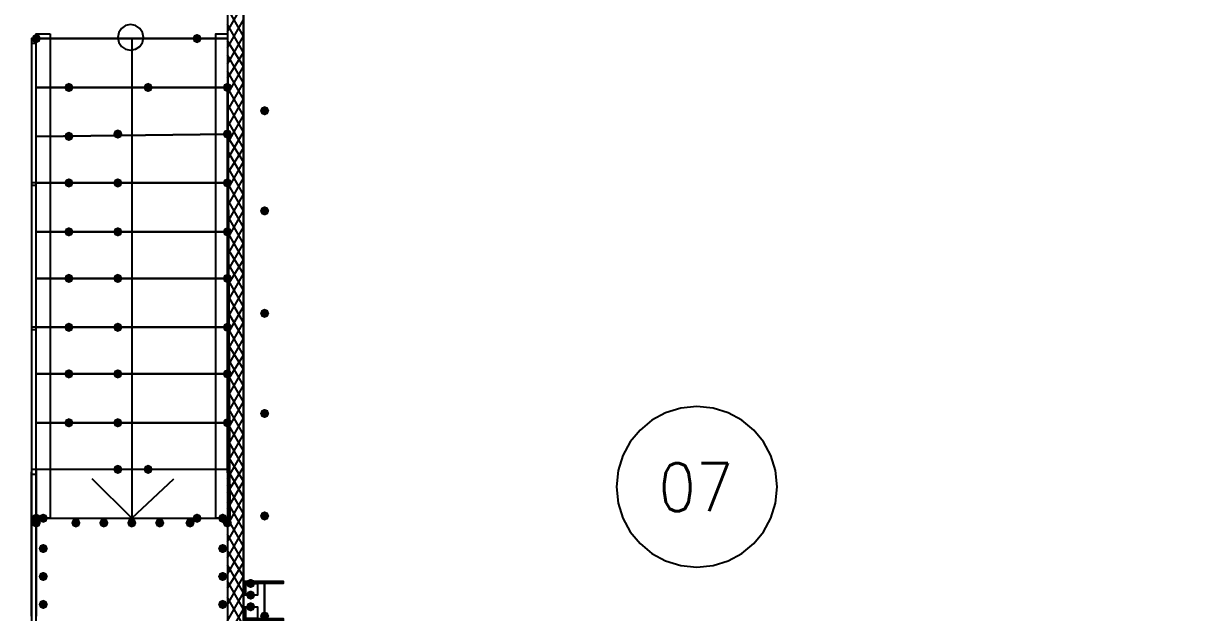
# Model space of a CAD drawing. Header units: millimetres. Extents: x 0 to 420, y 0 to 297.
# Drawn here: x 255.29 to 276.58, y 202.84 to 213.55 of the extents above; entities that cross this region are included whole.
import ezdxf

# ---------------------------------------------------------------- set-up
doc = ezdxf.new("R2010")
doc.units = ezdxf.units.MM
doc.layers.get('0').update_dxf_attribs({"linetype": 'CONTINUOUS'})
doc.styles.get("Standard").update_dxf_attribs({"font": 'STANDARD'})

msp = doc.modelspace()

# ---------------------------------------------------------------- hatches: boundary and pattern name
at = {"true_color": 0x0000fe}
for points in [[(255.608667, 213.275333), (255.583796, 213.215537), (255.524, 213.190667), (255.464204, 213.215537), (255.439333, 213.275333), (255.464204, 213.335129), (255.524, 213.36), (255.583796, 213.335129)], [(255.608667, 213.275333), (255.583796, 213.215537), (255.524, 213.190667), (255.464204, 213.215537), (255.439333, 213.275333), (255.464204, 213.335129), (255.524, 213.36), (255.583796, 213.335129)], [(258.529667, 213.275333), (258.504796, 213.215537), (258.445, 213.190667), (258.385204, 213.215537), (258.360333, 213.275333), (258.385204, 213.335129), (258.445, 213.36), (258.504796, 213.335129)], [(256.201333, 212.386333), (256.176462, 212.326537), (256.116667, 212.301667), (256.056871, 212.326537), (256.032, 212.386333), (256.056871, 212.446129), (256.116667, 212.471), (256.176462, 212.446129)], [(257.640667, 212.386333), (257.615796, 212.326537), (257.556, 212.301667), (257.496204, 212.326537), (257.471333, 212.386333), (257.496204, 212.446129), (257.556, 212.471), (257.615796, 212.446129)], [(259.08, 212.386333), (259.055129, 212.326537), (258.995333, 212.301667), (258.935538, 212.326537), (258.910667, 212.386333), (258.935537, 212.446129), (258.995333, 212.471), (259.055129, 212.446129)], [(256.201333, 211.497333), (256.176462, 211.437537), (256.116667, 211.412667), (256.056871, 211.437537), (256.032, 211.497333), (256.056871, 211.557129), (256.116667, 211.582), (256.176462, 211.557129)], [(257.090333, 211.539667), (257.065462, 211.479871), (257.005667, 211.455), (256.945871, 211.479871), (256.921, 211.539667), (256.945871, 211.599462), (257.005667, 211.624333), (257.065462, 211.599463)], [(259.08, 211.539667), (259.055129, 211.479871), (258.995333, 211.455), (258.935538, 211.479871), (258.910667, 211.539667), (258.935537, 211.599462), (258.995333, 211.624333), (259.055129, 211.599463)], [(256.201333, 210.650667), (256.176462, 210.590871), (256.116667, 210.566), (256.056871, 210.590871), (256.032, 210.650667), (256.056871, 210.710462), (256.116667, 210.735333), (256.176462, 210.710463)], [(257.090333, 210.650667), (257.065462, 210.590871), (257.005667, 210.566), (256.945871, 210.590871), (256.921, 210.650667), (256.945871, 210.710462), (257.005667, 210.735333), (257.065462, 210.710463)], [(259.08, 210.650667), (259.055129, 210.590871), (258.995333, 210.566), (258.935538, 210.590871), (258.910667, 210.650667), (258.935537, 210.710462), (258.995333, 210.735333), (259.055129, 210.710463)], [(259.08, 210.650667), (259.055129, 210.590871), (258.995333, 210.566), (258.935538, 210.590871), (258.910667, 210.650667), (258.935537, 210.710462), (258.995333, 210.735333), (259.055129, 210.710463)], [(256.201333, 209.761667), (256.176462, 209.701871), (256.116667, 209.677), (256.056871, 209.701871), (256.032, 209.761667), (256.056871, 209.821462), (256.116667, 209.846333), (256.176462, 209.821463)], [(257.090333, 209.761667), (257.065462, 209.701871), (257.005667, 209.677), (256.945871, 209.701871), (256.921, 209.761667), (256.945871, 209.821462), (257.005667, 209.846333), (257.065462, 209.821463)], [(259.08, 209.761667), (259.055129, 209.701871), (258.995333, 209.677), (258.935538, 209.701871), (258.910667, 209.761667), (258.935537, 209.821462), (258.995333, 209.846333), (259.055129, 209.821463)], [(259.08, 209.761667), (259.055129, 209.701871), (258.995333, 209.677), (258.935538, 209.701871), (258.910667, 209.761667), (258.935537, 209.821462), (258.995333, 209.846333), (259.055129, 209.821463)], [(256.201333, 208.915), (256.176462, 208.855204), (256.116667, 208.830333), (256.056871, 208.855204), (256.032, 208.915), (256.056871, 208.974796), (256.116667, 208.999667), (256.176462, 208.974796)], [(257.090333, 208.915), (257.065462, 208.855204), (257.005667, 208.830333), (256.945871, 208.855204), (256.921, 208.915), (256.945871, 208.974796), (257.005667, 208.999667), (257.065462, 208.974796)], [(259.08, 208.915), (259.055129, 208.855204), (258.995333, 208.830333), (258.935538, 208.855204), (258.910667, 208.915), (258.935537, 208.974796), (258.995333, 208.999667), (259.055129, 208.974796)], [(256.201333, 208.026), (256.176462, 207.966204), (256.116667, 207.941333), (256.056871, 207.966204), (256.032, 208.026), (256.056871, 208.085796), (256.116667, 208.110667), (256.176462, 208.085796)], [(257.090333, 208.026), (257.065462, 207.966204), (257.005667, 207.941333), (256.945871, 207.966204), (256.921, 208.026), (256.945871, 208.085796), (257.005667, 208.110667), (257.065462, 208.085796)], [(259.08, 208.026), (259.055129, 207.966204), (258.995333, 207.941333), (258.935538, 207.966204), (258.910667, 208.026), (258.935537, 208.085796), (258.995333, 208.110667), (259.055129, 208.085796)], [(256.201333, 207.179333), (256.176462, 207.119537), (256.116667, 207.094667), (256.056871, 207.119537), (256.032, 207.179333), (256.056871, 207.239129), (256.116667, 207.264), (256.176462, 207.239129)], [(257.090333, 207.179333), (257.065462, 207.119537), (257.005667, 207.094667), (256.945871, 207.119537), (256.921, 207.179333), (256.945871, 207.239129), (257.005667, 207.264), (257.065462, 207.239129)], [(259.08, 207.179333), (259.055129, 207.119537), (258.995333, 207.094667), (258.935538, 207.119537), (258.910667, 207.179333), (258.935537, 207.239129), (258.995333, 207.264), (259.055129, 207.239129)], [(256.201333, 206.290333), (256.176462, 206.230537), (256.116667, 206.205667), (256.056871, 206.230537), (256.032, 206.290333), (256.056871, 206.350129), (256.116667, 206.375), (256.176462, 206.350129)], [(257.090333, 206.290333), (257.065462, 206.230537), (257.005667, 206.205667), (256.945871, 206.230537), (256.921, 206.290333), (256.945871, 206.350129), (257.005667, 206.375), (257.065462, 206.350129)], [(259.08, 206.290333), (259.055129, 206.230537), (258.995333, 206.205667), (258.935538, 206.230537), (258.910667, 206.290333), (258.935537, 206.350129), (258.995333, 206.375), (259.055129, 206.350129)], [(257.090333, 205.443667), (257.065462, 205.383871), (257.005667, 205.359), (256.945871, 205.383871), (256.921, 205.443667), (256.945871, 205.503462), (257.005667, 205.528333), (257.065462, 205.503463)], [(257.640667, 205.443667), (257.615796, 205.383871), (257.556, 205.359), (257.496204, 205.383871), (257.471333, 205.443667), (257.496204, 205.503462), (257.556, 205.528333), (257.615796, 205.503463)], [(255.608667, 204.554667), (255.583796, 204.494871), (255.524, 204.47), (255.464204, 204.494871), (255.439333, 204.554667), (255.464204, 204.614462), (255.524, 204.639333), (255.583796, 204.614463)], [(258.529667, 204.554667), (258.504796, 204.494871), (258.445, 204.47), (258.385204, 204.494871), (258.360333, 204.554667), (258.385204, 204.614462), (258.445, 204.639333), (258.504796, 204.614463)]]:
    msp.add_hatch(color=0, dxfattribs=at).paths.add_polyline_path(points, flags=0)
at = {"true_color": 0x000007}
for points in [[(259.757333, 211.963), (259.732463, 211.903204), (259.672667, 211.878333), (259.612871, 211.903204), (259.588, 211.963), (259.612871, 212.022796), (259.672667, 212.047667), (259.732462, 212.022796)], [(259.757333, 210.142667), (259.732463, 210.082871), (259.672667, 210.058), (259.612871, 210.082871), (259.588, 210.142667), (259.612871, 210.202462), (259.672667, 210.227333), (259.732462, 210.202463)], [(259.757333, 208.28), (259.732463, 208.220204), (259.672667, 208.195333), (259.612871, 208.220204), (259.588, 208.28), (259.612871, 208.339796), (259.672667, 208.364667), (259.732462, 208.339796)], [(259.757333, 206.459667), (259.732463, 206.399871), (259.672667, 206.375), (259.612871, 206.399871), (259.588, 206.459667), (259.612871, 206.519462), (259.672667, 206.544333), (259.732462, 206.519463)], [(255.735667, 204.554667), (255.710796, 204.494871), (255.651, 204.47), (255.591204, 204.494871), (255.566333, 204.554667), (255.591204, 204.614462), (255.651, 204.639333), (255.710796, 204.614463)], [(258.995333, 204.554667), (258.970462, 204.494871), (258.910667, 204.47), (258.850871, 204.494871), (258.826, 204.554667), (258.850871, 204.614462), (258.910667, 204.639333), (258.970462, 204.614463)], [(259.757333, 204.597), (259.732463, 204.537204), (259.672667, 204.512333), (259.612871, 204.537204), (259.588, 204.597), (259.612871, 204.656796), (259.672667, 204.681667), (259.732462, 204.656796)], [(255.608667, 204.47), (255.583796, 204.410204), (255.524, 204.385333), (255.464204, 204.410204), (255.439333, 204.47), (255.464204, 204.529796), (255.524, 204.554667), (255.583796, 204.529796)], [(256.328333, 204.47), (256.303463, 204.410204), (256.243667, 204.385333), (256.183871, 204.410204), (256.159, 204.47), (256.183871, 204.529796), (256.243667, 204.554667), (256.303462, 204.529796)], [(256.836333, 204.47), (256.811462, 204.410204), (256.751667, 204.385333), (256.691871, 204.410204), (256.667, 204.47), (256.691871, 204.529796), (256.751667, 204.554667), (256.811462, 204.529796)], [(257.344333, 204.47), (257.319462, 204.410204), (257.259667, 204.385333), (257.199871, 204.410204), (257.175, 204.47), (257.199871, 204.529796), (257.259667, 204.554667), (257.319462, 204.529796)], [(257.852333, 204.47), (257.827463, 204.410204), (257.767667, 204.385333), (257.707871, 204.410204), (257.683, 204.47), (257.707871, 204.529796), (257.767667, 204.554667), (257.827462, 204.529796)], [(258.402667, 204.47), (258.377796, 204.410204), (258.318, 204.385333), (258.258204, 204.410204), (258.233333, 204.47), (258.258204, 204.529796), (258.318, 204.554667), (258.377796, 204.529796)], [(259.08, 204.47), (259.055129, 204.410204), (258.995333, 204.385333), (258.935538, 204.410204), (258.910667, 204.47), (258.935537, 204.529796), (258.995333, 204.554667), (259.055129, 204.529796)], [(255.735667, 204.004333), (255.710796, 203.944537), (255.651, 203.919667), (255.591204, 203.944537), (255.566333, 204.004333), (255.591204, 204.064129), (255.651, 204.089), (255.710796, 204.064129)], [(258.995333, 204.004333), (258.970462, 203.944537), (258.910667, 203.919667), (258.850871, 203.944537), (258.826, 204.004333), (258.850871, 204.064129), (258.910667, 204.089), (258.970462, 204.064129)], [(255.735667, 203.496333), (255.710796, 203.436537), (255.651, 203.411667), (255.591204, 203.436537), (255.566333, 203.496333), (255.591204, 203.556129), (255.651, 203.581), (255.710796, 203.556129)], [(258.995333, 203.496333), (258.970462, 203.436537), (258.910667, 203.411667), (258.850871, 203.436537), (258.826, 203.496333), (258.850871, 203.556129), (258.910667, 203.581), (258.970462, 203.556129)], [(259.503333, 203.369333), (259.478462, 203.309537), (259.418667, 203.284667), (259.358871, 203.309537), (259.334, 203.369333), (259.358871, 203.429129), (259.418667, 203.454), (259.478462, 203.429129)], [(259.503333, 203.157667), (259.478462, 203.097871), (259.418667, 203.073), (259.358871, 203.097871), (259.334, 203.157667), (259.358871, 203.217462), (259.418667, 203.242333), (259.478462, 203.217463)], [(255.735667, 202.988333), (255.710796, 202.928537), (255.651, 202.903667), (255.591204, 202.928537), (255.566333, 202.988333), (255.591204, 203.048129), (255.651, 203.073), (255.710796, 203.048129)], [(258.995333, 202.988333), (258.970462, 202.928537), (258.910667, 202.903667), (258.850871, 202.928537), (258.826, 202.988333), (258.850871, 203.048129), (258.910667, 203.073), (258.970462, 203.048129)], [(259.503333, 202.946), (259.478462, 202.886204), (259.418667, 202.861333), (259.358871, 202.886204), (259.334, 202.946), (259.358871, 203.005796), (259.418667, 203.030667), (259.478462, 203.005796)], [(259.757333, 202.776667), (259.732463, 202.716871), (259.672667, 202.692), (259.612871, 202.716871), (259.588, 202.776667), (259.612871, 202.836462), (259.672667, 202.861333), (259.732462, 202.836463)]]:
    msp.add_hatch(color=0, dxfattribs=at).paths.add_polyline_path(points, flags=0)

# ---------------------------------------------------------------- linework, layer by layer
at = {"color": 0, "true_color": 0x000007}
for points in [[(393.361333, 220.810667), (259.291667, 220.810667), (259.291667, 189.780333), (242.612333, 189.780333), (242.612333, 220.810667), (108.585, 220.810667), (108.585, 104.14), (242.654667, 104.14), (242.654667, 135.128), (259.291667, 135.128), (259.291667, 104.14), (393.361333, 104.14)], [(242.612333, 220.429667), (242.612333, 189.780333), (259.291667, 189.780333), (259.291667, 220.429667), (393.022667, 220.429667), (393.022667, 104.478667), (259.291667, 104.478667), (259.291667, 135.128), (242.654667, 135.128), (242.654667, 104.478667), (108.923667, 104.478667), (108.923667, 220.429667)], [(246.422333, 205.401333), (246.422333, 213.233), (246.507, 213.233), (246.507, 205.401333), (246.507, 213.233), (246.422333, 213.233), (246.422333, 205.401333), (246.422333, 202.776667), (246.422333, 189.780333), (255.524, 189.780333), (255.524, 202.776667), (255.524, 205.401333), (255.524, 213.233), (255.439333, 213.233), (255.439333, 205.401333), (255.439333, 202.776667), (255.439333, 189.907333), (246.507, 189.907333), (246.507, 202.776667), (246.507, 205.401333), (246.507, 213.233), (246.422333, 213.233)], [(255.439333, 213.233), (255.439333, 213.190667), (255.481667, 213.190667), (255.524, 213.190667), (255.524, 213.233), (255.481667, 213.275333), (255.439333, 213.275333)], [(255.778, 213.36), (255.778, 213.275333), (255.778, 204.554667), (255.524, 204.554667), (255.524, 213.275333), (255.524, 213.36)], [(258.995333, 212.386333), (255.524, 212.386333), (255.524, 213.275333), (258.995333, 213.275333)], [(258.995333, 213.36), (258.995333, 213.275333), (259.037667, 204.554667), (258.783667, 204.554667), (258.783667, 213.275333), (258.783667, 213.36)], [(258.995333, 211.539667), (255.524, 211.497333), (255.524, 212.386333), (258.995333, 212.386333)], [(258.995333, 210.650667), (255.524, 210.650667), (255.524, 211.497333), (258.995333, 211.539667)], [(255.524, 210.650667), (255.439333, 210.650667), (255.439333, 210.608333), (255.524, 210.608333)], [(258.995333, 209.761667), (255.524, 209.761667), (255.524, 210.650667), (258.995333, 210.650667)], [(258.995333, 208.915), (255.524, 208.915), (255.524, 209.761667), (258.995333, 209.761667)], [(258.995333, 208.026), (255.524, 208.026), (255.524, 208.915), (258.995333, 208.915)], [(255.524, 208.026), (255.439333, 208.026), (255.439333, 207.983667), (255.524, 207.983667)], [(258.995333, 207.179333), (255.524, 207.179333), (255.524, 208.026), (258.995333, 208.026)], [(258.995333, 206.290333), (255.524, 206.290333), (255.524, 207.179333), (258.995333, 207.179333)], [(255.524, 205.443667), (255.524, 204.554667), (259.037667, 204.554667), (258.995333, 205.443667), (255.524, 205.443667), (255.524, 206.290333), (258.995333, 206.290333), (258.995333, 205.443667)], [(255.524, 205.443667), (255.439333, 205.443667), (255.439333, 205.359), (255.524, 205.359)], [(258.995333, 201.972333), (255.524, 201.972333), (255.524, 204.554667), (258.995333, 204.554667)], [(260.011333, 202.692), (259.291667, 202.692), (259.291667, 202.734333), (259.672667, 202.734333), (259.672667, 203.369333), (259.291667, 203.369333), (259.291667, 203.411667), (260.011333, 203.411667), (260.011333, 203.369333), (259.672667, 203.369333), (259.672667, 202.734333), (260.011333, 202.734333)], [(259.545667, 203.157667), (259.334, 203.157667), (259.334, 203.369333), (259.545667, 203.369333), (259.545667, 203.157667), (259.291667, 203.157667), (259.291667, 203.369333), (259.545667, 203.369333)], [(259.545667, 202.734333), (259.334, 202.734333), (259.334, 202.946), (259.545667, 202.946), (259.545667, 202.734333), (259.291667, 202.734333), (259.291667, 202.946), (259.545667, 202.946)]]:
    msp.add_lwpolyline(points, close=True, dxfattribs=at)
for points in [[(258.995333, 220.810667), (258.995333, 186.309)], [(259.291667, 186.309), (259.291667, 220.810667)], [(258.995333, 213.402333), (259.291667, 213.910333)], [(259.291667, 213.317667), (258.995333, 213.825667)], [(258.995333, 213.106), (259.291667, 213.614)], [(257.471333, 213.296542), (257.453014, 213.387179), (257.403108, 213.461182), (257.329095, 213.511063), (257.238458, 213.529333), (257.147821, 213.511008), (257.073818, 213.461092), (257.023937, 213.387077), (257.005667, 213.296458)], [(259.291667, 213.021333), (258.995333, 213.529333)], [(255.524, 205.401333), (255.524, 213.233), (255.439333, 213.233), (255.439333, 205.401333)], [(255.524, 205.401333), (255.524, 202.776667), (255.524, 205.401333), (255.524, 213.233), (255.439333, 213.233), (255.439333, 205.401333), (255.439333, 202.776667), (255.439333, 205.401333)], [(255.524, 205.401333), (255.524, 213.233), (255.439333, 213.233), (255.439333, 205.401333)], [(255.524, 205.401333), (255.524, 202.776667), (255.524, 205.401333), (255.524, 213.233), (255.439333, 213.233), (255.439333, 205.401333), (255.439333, 202.776667), (255.439333, 205.401333)], [(258.995333, 213.275333), (255.524, 213.275333)], [(257.259667, 213.275333), (257.259667, 212.386333), (257.259667, 205.443667), (257.259667, 204.554667), (256.54, 205.274333)], [(257.005667, 213.296458), (257.023986, 213.205821), (257.073892, 213.131818), (257.147905, 213.081937), (257.238542, 213.063667), (257.329179, 213.081992), (257.403182, 213.131908), (257.453063, 213.205923), (257.471333, 213.296542)], [(258.995333, 212.809667), (259.291667, 213.317667)], [(259.291667, 212.767333), (258.995333, 213.233)], [(258.995333, 212.555667), (259.291667, 213.021333)], [(259.291667, 212.471), (258.995333, 212.979)], [(258.995333, 212.259333), (259.291667, 212.767333)], [(259.291667, 212.174667), (258.995333, 212.682667)], [(258.995333, 211.963), (259.291667, 212.471)], [(259.291667, 211.878333), (258.995333, 212.386333)], [(258.995333, 211.539667), (258.995333, 212.386333)], [(258.995333, 211.666667), (259.291667, 212.174667)], [(259.291667, 211.582), (258.995333, 212.09)], [(258.995333, 211.370333), (259.291667, 211.878333)], [(259.291667, 211.285667), (258.995333, 211.793667)], [(258.995333, 211.074), (259.291667, 211.582)], [(258.995333, 210.650667), (258.995333, 211.539667)], [(259.291667, 211.031667), (258.995333, 211.497333)], [(258.995333, 210.82), (259.291667, 211.285667)], [(259.291667, 210.735333), (258.995333, 211.243333)], [(258.995333, 210.523667), (259.291667, 211.031667)], [(259.291667, 210.439), (258.995333, 210.947)], [(258.995333, 210.227333), (259.291667, 210.735333)], [(259.291667, 210.142667), (258.995333, 210.650667)], [(258.995333, 209.761667), (258.995333, 210.650667)], [(258.995333, 209.931), (259.291667, 210.439)], [(259.291667, 209.846333), (258.995333, 210.354333)], [(258.995333, 209.634667), (259.291667, 210.142667)], [(259.291667, 209.55), (258.995333, 210.058)], [(258.995333, 209.338333), (259.291667, 209.846333)], [(259.291667, 209.253667), (258.995333, 209.761667)], [(258.995333, 208.915), (258.995333, 209.761667)], [(258.995333, 209.042), (259.291667, 209.55)], [(259.291667, 208.999667), (258.995333, 209.465333)], [(258.995333, 208.788), (259.291667, 209.253667)], [(259.291667, 208.703333), (258.995333, 209.211333)], [(258.995333, 208.491667), (259.291667, 208.999667)], [(259.291667, 208.407), (258.995333, 208.915)], [(258.995333, 208.026), (258.995333, 208.915)], [(258.995333, 208.195333), (259.291667, 208.703333)], [(259.291667, 208.110667), (258.995333, 208.618667)], [(258.995333, 207.899), (259.291667, 208.407)], [(259.291667, 207.814333), (258.995333, 208.322333)], [(258.995333, 207.602667), (259.291667, 208.110667)], [(259.291667, 207.518), (258.995333, 208.026)], [(258.995333, 207.179333), (258.995333, 208.026)], [(258.995333, 207.306333), (259.291667, 207.814333)], [(259.291667, 207.264), (258.995333, 207.729667)], [(258.995333, 207.052333), (259.291667, 207.518)], [(259.291667, 206.967667), (258.995333, 207.475667)], [(258.995333, 206.756), (259.291667, 207.264)], [(259.291667, 206.671333), (258.995333, 207.179333)], [(258.995333, 206.290333), (258.995333, 207.179333)], [(258.995333, 206.459667), (259.291667, 206.967667)], [(259.291667, 206.375), (258.995333, 206.883)], [(258.995333, 206.163333), (259.291667, 206.671333)], [(259.291667, 206.078667), (258.995333, 206.586667)], [(268.986, 205.126167), (268.956328, 205.42051), (268.871228, 205.694662), (268.736572, 205.942749), (268.558232, 206.158899), (268.342083, 206.337238), (268.093996, 206.471894), (267.819844, 206.556995), (267.5255, 206.586667), (267.231156, 206.556995), (266.957004, 206.471894), (266.708917, 206.337238), (266.492768, 206.158899), (266.314428, 205.942749), (266.179772, 205.694662), (266.094672, 205.42051), (266.065, 205.126167)], [(258.995333, 205.867), (259.291667, 206.375)], [(259.291667, 205.782333), (258.995333, 206.290333)], [(258.995333, 205.443667), (258.995333, 206.290333)], [(258.995333, 205.570667), (259.291667, 206.078667)], [(259.291667, 205.486), (258.995333, 205.994)], [(258.995333, 205.274333), (259.291667, 205.782333)], [(259.291667, 205.232), (258.995333, 205.697667)], [(258.995333, 205.020333), (259.291667, 205.486)], [(255.524, 205.443667), (255.524, 204.554667)], [(257.259667, 204.554667), (258.021667, 205.274333)], [(259.291667, 204.935667), (258.995333, 205.443667)], [(258.995333, 204.724), (259.291667, 205.232)], [(259.291667, 204.639333), (258.995333, 205.147333)], [(266.065, 205.126167), (266.094672, 204.831823), (266.179772, 204.557671), (266.314428, 204.309584), (266.492768, 204.093434), (266.708917, 203.915095), (266.957004, 203.780439), (267.231156, 203.695339), (267.5255, 203.665667), (267.819844, 203.695339), (268.093996, 203.780439), (268.342083, 203.915095), (268.558232, 204.093434), (268.736572, 204.309584), (268.871228, 204.557671), (268.956328, 204.831823), (268.986, 205.126167)], [(258.995333, 204.427667), (259.291667, 204.935667)], [(259.291667, 204.343), (258.995333, 204.851)], [(258.995333, 204.131333), (259.291667, 204.639333)], [(259.291667, 204.046667), (258.995333, 204.554667)], [(258.995333, 203.835), (259.291667, 204.343)], [(259.291667, 203.750333), (258.995333, 204.258333)], [(258.995333, 203.538667), (259.291667, 204.046667)], [(259.291667, 203.496333), (258.995333, 203.962)], [(258.995333, 203.284667), (259.291667, 203.750333)], [(259.291667, 203.2), (258.995333, 203.708)], [(258.995333, 202.988333), (259.291667, 203.496333)], [(259.291667, 202.903667), (258.995333, 203.411667)], [(259.334, 203.369333), (259.334, 203.411667)], [(259.503333, 203.369333), (259.503333, 203.411667)], [(259.672667, 202.692), (259.672667, 203.411667)], [(259.842, 203.369333), (259.842, 203.411667)], [(260.011333, 203.369333), (260.011333, 203.411667)], [(258.995333, 202.692), (259.291667, 203.2)], [(259.291667, 202.607333), (258.995333, 203.115333)], [(258.995333, 202.395667), (259.291667, 202.903667)]]:
    msp.add_lwpolyline(points, dxfattribs=at)
at = {"color": 0, "true_color": 0x00002b}
msp.add_lwpolyline([(276.902333, 186.309), (276.902333, 220.810667), (259.291667, 220.810667), (259.291667, 186.309)], close=True, dxfattribs=at)
at = {"color": 0, "true_color": 0x0000fe}
msp.add_lwpolyline([(242.612333, 220.429667), (108.923667, 220.429667), (108.923667, 104.478667), (242.654667, 104.478667), (242.654667, 135.128), (259.291667, 135.128), (259.291667, 104.478667), (393.022667, 104.478667), (393.022667, 220.429667), (259.291667, 220.429667), (259.291667, 189.780333), (242.612333, 189.780333)], close=True, dxfattribs=at)

# ---------------------------------------------------------------- texts
at = {"color": 0, "true_color": 0x000007, "insert": (266.827003, 205.553699), "char_height": 0.872032, "width": 1.06581688, "attachment_point": 1}
msp.add_mtext('07', dxfattribs=at)

doc.saveas('drawing.dxf')
